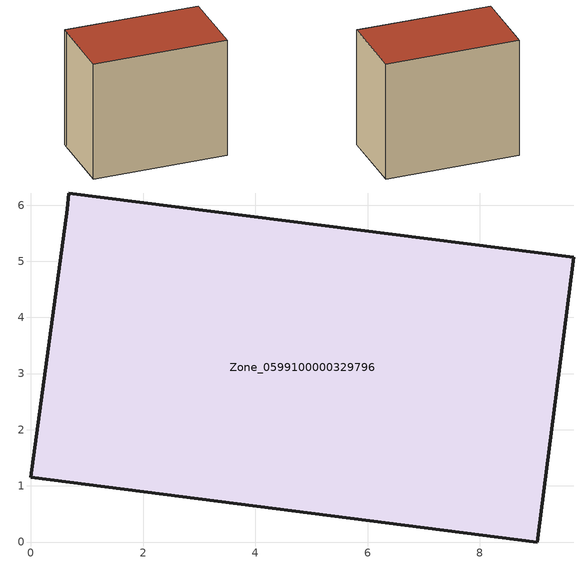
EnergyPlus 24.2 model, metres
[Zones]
Zone_0599100000329796
 floor ground (C_G): 0.68,6.22 9.67,5.07 9.02,0 0,1.15 0.65,5.93 z0
 wall outside (C_F): 9.02,0 9.67,5.07 0.68,6.22 0.65,5.93 0,1.15 9.02,0 z0:8.15
 roof outside (C_R): 9.67,5.07 0.68,6.22 0.65,5.93 0,1.15 9.02,0 z8.15
[BUILDING]
Pand.0599100000329796: North Axis=0; Terrain=City; Loads Convergence Tolerance Value=0.04; Temperature Convergence Tolerance Value=0.4; Solar Distribution=FullExterior; Maximum Number of Warmup Days=25; Minimum Number of Warmup Days=1
[Site:Location]
Rotterdam.The.Hague.AP_ZH_NLD Design_Conditions: Latitude=51.96; Longitude=4.45; Time Zone=1; Elevation=-4.5
[SITE:GROUNDTEMPERATURE:BUILDINGSURFACE]
18, 18, 18, 18, 18, 18, 18, 18, 18, 18, 18, 18
[MATERIAL] Thermal Absorptance=0.9; Solar Absorptance=0.7; Visible Absorptance=0.7
Name | Roughness | Thickness | Conductivity | Density | Specific Heat
G.TI.1975-1991 | MediumSmooth | 0.15 | 0.288461 | 540 | 1210
F.TI.1975-1991 | Rough | 0.3 | 0.230769 | 1920 | 840
R.TI.1975-1991 | MediumRough | 0.2 | 0.153846 | 1500 | 1000
[CONSTRUCTION]
C_G: G.TI.1975-1991
C_F: F.TI.1975-1991
C_R: R.TI.1975-1991
[ZONE]
Zone_0599100000329796: Type=1; Multiplier=1; Ceiling Height=Autocalculate; Volume=Autocalculate; Floor Area=autocalculate; Part of Total Floor Area=Yes
[ZONEINFILTRATION:DESIGNFLOWRATE]
Infil_Zone_0599100000329796: Zone or ZoneList or Space or SpaceList=Zone_0599100000329796; Schedule=AlwaysOn; Design Flow Rate Calculation Method=Flow/Area; Flow Rate per Floor Area=0.003; Constant Term Coefficient=1; Temperature Term Coefficient=0; Velocity Term Coefficient=0; Velocity Squared Term Coefficient=0
[HVACTEMPLATE:ZONE:IDEALLOADSAIRSYSTEM]
Zone_0599100000329796: Maximum Heating Supply Air Temperature=50; Minimum Cooling Supply Air Temperature=13; Maximum Heating Supply Air Humidity Ratio=0.0156; Minimum Cooling Supply Air Humidity Ratio=0.0077; Heating Limit=NoLimit; Cooling Limit=NoLimit; Dehumidification Control Type=ConstantSensibleHeatRatio; Cooling Sensible Heat Ratio=0.7; Dehumidification Setpoint=60; Humidification Control Type=None; Humidification Setpoint=30; Outdoor Air Method=None; Outdoor Air Flow Rate per Person=0.00944; Outdoor Air Flow Rate per Zone Floor Area=0; Outdoor Air Flow Rate per Zone=0; Demand Controlled Ventilation Type=None; Outdoor Air Economizer Type=NoEconomizer; Heat Recovery Type=None; Sensible Heat Recovery Effectiveness=0.7; Latent Heat Recovery Effectiveness=0.65
[ZONECONTROL:THERMOSTAT]
ThermostatControl_Zone_0599100000329796: Zone or ZoneList=Zone_0599100000329796; Control Type Schedule=DualSetpointControlType; Control 1=Thermostat_Zone_0599100000329796; Temperature Difference Between Cutout And Setpoint=0
[THERMOSTATSETPOINT:DUALSETPOINT]
Thermostat_Zone_0599100000329796: Heating Setpoint Temperature Schedule=HeatingSetpoint_Zone_0599100000329796; Cooling Setpoint Temperature Schedule=CoolingSetpoint_Zone_0599100000329796
[SCHEDULE:COMPACT]
HeatingSetpoint_Zone_0599100000329796: Through: 12/31, For: AllDays, Until: 24:00, 21
CoolingSetpoint_Zone_0599100000329796: Through: 12/31, For: AllDays, Until: 24:00, 24
DualSetpointControlType: Through: 12/31, For: AllDays, Until: 24:00, 4
AlwaysOn: Through: 12/31, For: AllDays, Until: 24:00, 1
